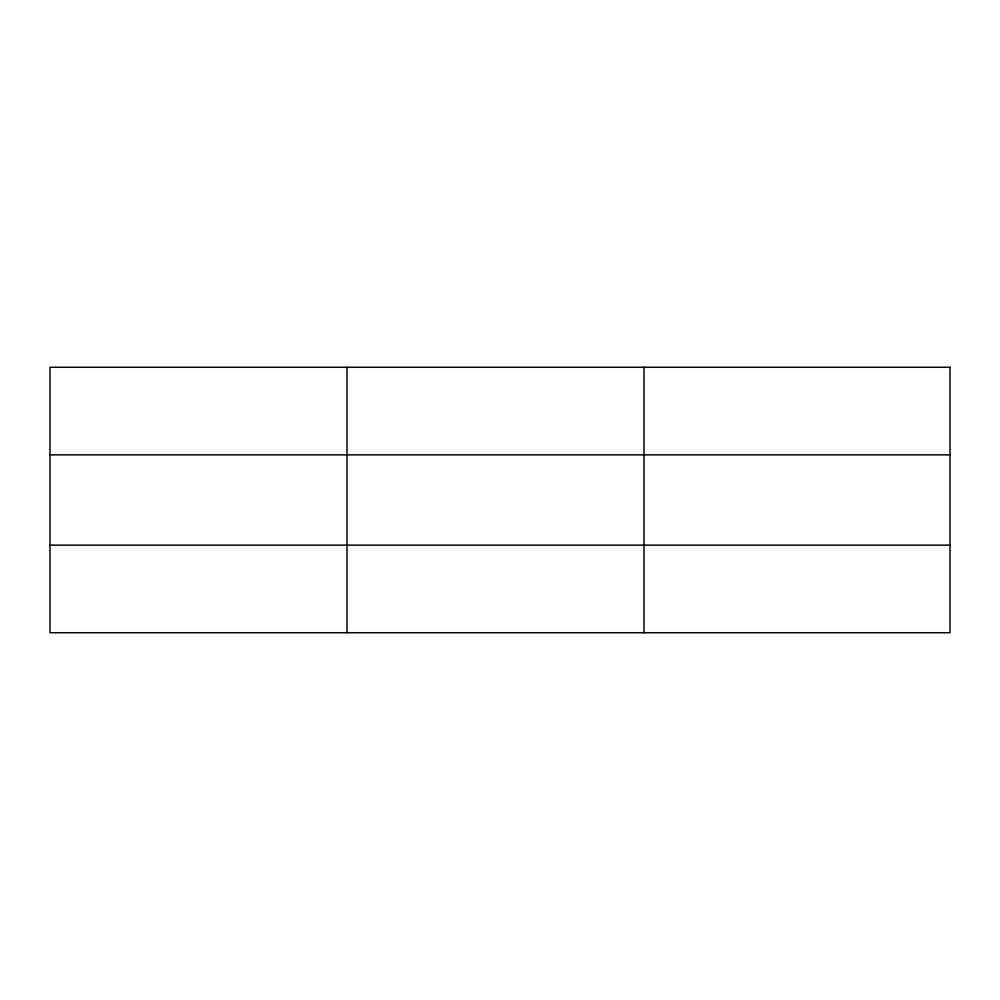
<?xml version="1.0" encoding="UTF-8"?>
<svg xmlns="http://www.w3.org/2000/svg" width="1000" height="1000" viewBox="0 0 1000 1000"><rect width="100%" height="100%" fill="white"/><g stroke="black" fill="none" stroke-linecap="round" stroke-linejoin="round"><path stroke-width="1.5" d="M347 367.275L347 632.725M644 367.275L644 632.725M50 454.875L950 454.875M50 545.125L950 545.125M950 367.275L950 632.725L50 632.725L50 367.275L950 367.275"/></g></svg>
